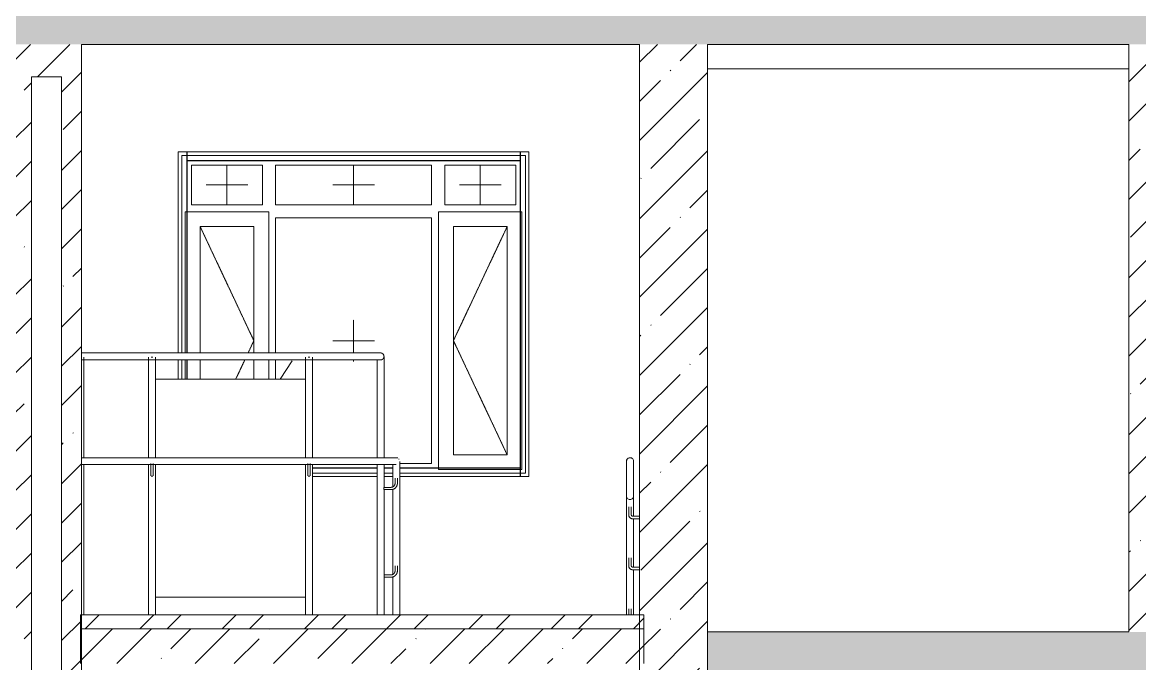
# Model space of a CAD drawing. Header units: millimetres. Extents: x -515342 to 330399, y -224905 to 507333.
# Drawn here: x 137072 to 143477, y 97770 to 101444 of the extents above; entities that cross this region are included whole.
import ezdxf

# ---------------------------------------------------------------- set-up
doc = ezdxf.new("R2010")
doc.units = ezdxf.units.MM
doc.linetypes.add('ASVP_Штриховая_ш2 п1', pattern=[3, 2, -1])
doc.layers.get('0').update_dxf_attribs({"lineweight": 0})
for name, color, linetype, lineweight in [('Витраж', 7, 'Continuous', 0), ('Крыша', 7, 'Continuous', 0), ('Лестницы', 7, 'Continuous', 0), ('Ограждение', 7, 'Continuous', 0), ('Окна', 7, 'Continuous', 0), ('Окна открывание', 7, 'Continuous', 0), ('Перекрытие', 7, 'Continuous', 0), ('Стены внутренние', 7, 'Continuous', 0), ('Стены несущие', 7, 'Continuous', 0)]:
    doc.layers.add(name, color=color, linetype=linetype, lineweight=lineweight)
pattern_1 = [(236.31, (49717.4, 8823.7), (-1777.996, -3556), [641.07, -5769.6]), (236.31, (49752.95, 8717), (-1777.996, -3556), [384.64, -6026.03]), (236.31, (49539.6, 8717), (-1777.996, -3556), [384.64, -6026.03])]
pattern_2 = [(45, (136801.12, 95610.5), (-224.5064, 224.5064), []), (45, (137025.63, 95610.5), (-224.5064, 224.5064), [396.875, -79.375, 3.353, -76.022])]

# ---------------------------------------------------------------- blocks, each defined once
blk = doc.blocks.new('Окно_ПВХ_3Створки_3Фрамуги-верх - АР_Окно_ОП_1820_h_х1970_3ст3фр-в-9753981-О_АР_П_Разрез 1-1')
at = {"layer": 'Окна'}
h = blk.add_hatch(dxfattribs=at)
h.set_pattern_fill('FP_5', color=256, style=0, pattern_type=2)
h.set_pattern_definition(pattern_1)
h.paths.add_polyline_path([(51392.9, 10935), (51700.9, 10935), (51700.9, 12243), (51392.9, 12243), (51392.9, 11204.8)])
at = {"layer": 'Окна открывание'}
h = blk.add_hatch(dxfattribs=at)
h.set_pattern_fill('FP_5', color=256, style=0, pattern_type=2)
h.set_pattern_definition(pattern_1)
h.paths.add_polyline_path([(51523.9, 12368), (51749.9, 12368), (51749.9, 12594), (51343.9, 12594), (51343.9, 12368)])
h = blk.add_hatch(dxfattribs=at)
h.set_pattern_fill('FP_5', color=256, style=0, pattern_type=2)
h.set_pattern_definition(pattern_1)
h.paths.add_polyline_path([(51079.7, 10886), (51080.4, 10886.1), (51079.7, 10886.1)])
h.paths.add_polyline_path([(50989.1, 11484.5), (50982.7, 11480.4), (50980.2, 11479.3), (50985, 11480.4), (50987.8, 11483.2)])
h.paths.add_polyline_path([(51084.3, 10890.4), (51082.3, 10887.3), (51082.9, 10887.3), (51083.5, 10888.7)])
h.paths.add_polyline_path([(51085, 10886), (51267.9, 10886), (51267.9, 12292), (50373.9, 12292), (50373.9, 11518.7), (50980.2, 11518), (50985, 11516), (50989.1, 11512.8), (50992.3, 11508.7), (50994.3, 11503.8), (50994.6, 11495.5), (50993.3, 11491), (50995, 11493.5), (50995, 10918.7), (51068, 10918.1), (51077.9, 10913.7), (51079.5, 10911.8), (51081.7, 10909.1), (51082.6, 10907.9), (51084.3, 10903.8), (51084.5, 10894.9), (51085, 10890.4), (51085, 10886.1)])
h.paths.add_polyline_path([(50585, 10918.7), (50955, 10918.7), (50955, 11478.7), (50585, 11478.7), (50585, 10957.1)])
h.paths.add_polyline_path([(50405.4, 11368.7), (50545, 11368.7), (50545, 11478.7), (50373.9, 11478.7), (50373.9, 11368.7)])
at = {"layer": 'Окна', "color": 253, "true_color": 0xaaaaaa}
for p, q in [((49835.9, 12650), (49864.9, 12650)), ((49835.9, 12650), (49835.9, 11518.7)), ((49835.9, 11518.7), (49835.9, 12650)), ((49835.9, 12650), (49864.9, 12650)), ((49865.9, 12650), (51775.9, 12650)), ((49865.9, 12650), (51775.9, 12650)), ((51776.9, 12650), (51805.9, 12650)), ((51776.9, 12650), (51805.9, 12650)), ((51805.9, 12650), (51805.9, 10830)), ((51805.9, 12650), (51805.9, 10830)), ((49891.9, 12594), (49891.9, 12368)), ((50297.9, 12594), (49891.9, 12594)), ((50297.9, 12594), (50297.9, 12368)), ((50373.9, 12594), (50373.9, 12368)), ((51267.9, 12594), (50373.9, 12594)), ((51267.9, 12594), (51267.9, 12368)), ((51749.9, 12594), (51343.9, 12594)), ((51343.9, 12594), (51343.9, 12368)), ((51749.9, 12368), (51749.9, 12594)), ((50297.9, 12368), (49891.9, 12368)), ((51267.9, 12368), (50373.9, 12368)), ((51749.9, 12368), (51343.9, 12368)), ((49864.9, 12328), (49855.9, 12328)), ((49855.9, 11518.7), (49855.9, 12328)), ((50333.9, 12328), (49865.9, 12328)), ((50333.9, 11518.7), (50333.9, 12328)), ((51775.9, 12328), (51307.9, 12328)), ((51307.9, 10860), (51307.9, 12328)), ((51785.9, 12328), (51776.9, 12328)), ((51785.9, 10850), (51785.9, 12328)), ((49940.9, 12243), (50248.9, 12243)), ((49940.9, 11518.7), (49940.9, 12243)), ((50248.9, 12243), (50248.9, 11518.7)), ((50373.9, 12292), (50373.9, 11518.7)), ((51267.9, 12292), (50373.9, 12292)), ((51267.9, 12292), (51267.9, 10886)), ((51392.9, 12243), (51700.9, 12243)), ((51392.9, 10935), (51392.9, 12243)), ((51700.9, 12243), (51700.9, 10935)), ((49835.9, 11478.7), (49835.9, 11368.7)), ((49835.9, 11368.7), (49835.9, 11478.7)), ((49855.9, 11368.7), (49855.9, 11478.7)), ((49940.9, 11368.7), (49940.9, 11478.7)), ((50248.9, 11478.7), (50248.9, 11368.7)), ((50333.9, 11368.7), (50333.9, 11478.7)), ((50373.9, 11478.7), (50373.9, 11368.7)), ((51700.9, 10935), (51392.9, 10935)), ((50955, 10830), (50585, 10830)), ((50955, 10830), (50585, 10830)), ((51045, 10830), (50995, 10830)), ((51045, 10830), (50995, 10830)), ((51085, 10886), (51267.9, 10886)), ((51775.9, 10830), (51085, 10830)), ((51775.9, 10830), (51085, 10830)), ((51307.9, 10850), (51307.9, 10859)), ((51307.9, 10850), (51775.9, 10850)), ((51776.9, 10850), (51785.9, 10850)), ((51805.9, 10830), (51776.9, 10830)), ((51805.9, 10830), (51776.9, 10830))]:
    blk.add_line(p, q, dxfattribs=at)
at = {"layer": 'Окна открывание', "linetype": 'ASVP_Штриховая_ш2 п1'}
for p, q in [((50094.9, 12368), (50094.9, 12594)), ((50820.9, 12368), (50820.9, 12594)), ((51546.9, 12368), (51546.9, 12594)), ((49974.9, 12481), (50214.9, 12481)), ((50700.9, 12481), (50940.9, 12481)), ((51426.9, 12481), (51666.9, 12481)), ((49940.9, 12243), (50248.9, 11589)), ((51700.9, 12243), (51392.9, 11589)), ((50820.9, 11518.6), (50820.9, 11709)), ((50248.9, 11589), (50215.8, 11518.7)), ((50700.9, 11589), (50940.9, 11589)), ((51392.9, 11589), (51700.9, 10935)), ((50197, 11478.7), (50145.2, 11368.7)), ((50820.9, 11469), (50820.9, 11478.7))]:
    blk.add_line(p, q, dxfattribs=at)
blk = doc.blocks.new('Прямоугольный импост - АР_Откос_Металлический_50х330 Белый Правый-9899493-О_АР_П_Разрез 1-1')
at = {"layer": 'Витраж'}
for p, q in [((49865.9, 12620), (49865.9, 12621)), ((51775.9, 12621), (49865.9, 12621)), ((49865.9, 12620), (51775.9, 12620)), ((51775.9, 12621), (51775.9, 12620))]:
    blk.add_line(p, q, dxfattribs=at)
blk = doc.blocks.new('Прямоугольный импост - АР_Откос_Металлический_50х330 Белый Левый-9898761-О_АР_П_Разрез 1-1')
at = {"layer": 'Витраж'}
for p, q in [((50955, 10860), (50585, 10860)), ((50585, 10859), (50955, 10859)), ((51045, 10860), (50995, 10860)), ((50995, 10859), (51045, 10859)), ((51775.9, 10860), (51085, 10860)), ((51085, 10859), (51775.9, 10859)), ((51775.9, 10860), (51775.9, 10859))]:
    blk.add_line(p, q, dxfattribs=at)
blk = doc.blocks.new('Прямоугольный импост - АР_Откос_Металлический_50х330 Белый Правый-V94-О_АР_П_Разрез 1-1')
at = {"layer": 'Витраж'}
for p, q in [((49864.9, 12670), (49864.9, 11518.7)), ((49865.9, 11518.7), (49865.9, 12670)), ((49864.9, 11478.7), (49864.9, 11368.7)), ((49865.9, 11368.7), (49865.9, 11478.7))]:
    blk.add_line(p, q, dxfattribs=at)
blk = doc.blocks.new('Прямоугольный импост - АР_Откос_Металлический_50х330 Белый Левый-V95-О_АР_П_Разрез 1-1')
at = {"layer": 'Витраж'}
for p, q in [((51775.9, 12670), (51775.9, 10810)), ((51776.9, 10810), (51776.9, 12670))]:
    blk.add_line(p, q, dxfattribs=at)
blk = doc.blocks.new('СД_Люблино_Фасады_rvt-1-О_АР_П_Разрез 1-1')
at = {"layer": 'Стены внутренние'}
for p, q in [((49815.9, 12670), (51825.9, 12670)), ((49815.9, 11518.7), (49815.9, 12670)), ((51825.9, 12670), (51825.9, 10810)), ((49815.9, 11368.7), (49815.9, 11478.7)), ((50955, 10810), (50585, 10810)), ((51045, 10810), (50995, 10810)), ((51825.9, 10810), (51085, 10810))]:
    blk.add_line(p, q, dxfattribs=at)
at = {"layer": 'Витраж', "lineweight": 9}
for name in ['Прямоугольный импост - АР_Откос_Металлический_50х330 Белый Правый-V94-О_АР_П_Разрез 1-1', 'Прямоугольный импост - АР_Откос_Металлический_50х330 Белый Правый-9899493-О_АР_П_Разрез 1-1', 'Прямоугольный импост - АР_Откос_Металлический_50х330 Белый Левый-V95-О_АР_П_Разрез 1-1', 'Прямоугольный импост - АР_Откос_Металлический_50х330 Белый Левый-9898761-О_АР_П_Разрез 1-1']:
    blk.add_blockref(name, (0, 0), dxfattribs=at)
at = {"layer": 'Окна', "lineweight": 9}
blk.add_blockref('Окно_ПВХ_3Створки_3Фрамуги-верх - АР_Окно_ОП_1820_h_х1970_3ст3фр-в-9753981-О_АР_П_Разрез 1-1', (0, 0), dxfattribs=at)
blk = doc.blocks.new('Ограждение - АР_Ограждение_Ограничение_Дуга D40_расстояние между поручнями 200-V129-О_АР_П_Разрез 1-1')
at = {"layer": 'Ограждение', "flags": 128}
for points in [[(52385, 10898.7), (52385, 10898.6), (52385, 10898.3), (52385, 10897.9), (52385, 10897.4), (52385, 10896.7), (52385, 10895.8), (52385, 10894.8), (52385, 10893.6), (52385, 10892.3), (52385, 10890.8), (52385, 10889.1), (52385, 10887.4), (52385, 10885.4), (52385, 10883.4), (52385, 10881.2), (52385, 10878.9), (52385, 10876.4), (52385, 10873.8), (52385, 10871.2), (52385, 10868.3), (52385, 10865.4), (52385, 10862.4), (52385, 10859.2), (52385, 10856), (52385, 10852.7), (52385, 10849.3), (52385, 10845.8), (52385, 10842.2), (52385, 10838.6), (52385, 10834.9), (52385, 10831.1), (52385, 10827.3), (52385, 10823.5), (52385, 10819.6), (52385, 10815.7), (52385, 10811.7), (52385, 10807.7), (52385, 10803.7), (52385, 10799.7), (52385, 10795.7), (52385, 10791.8), (52385, 10787.8), (52385, 10783.8), (52385, 10779.9), (52385, 10775.9), (52385, 10772.1), (52385, 10768.2), (52385, 10764.5), (52385, 10760.7), (52385, 10757.1), (52385, 10753.4), (52385, 10749.9), (52385, 10746.5), (52385, 10743.1), (52385, 10739.8), (52385, 10736.6), (52385, 10733.5), (52385, 10730.6), (52385, 10727.7), (52385, 10724.9), (52385, 10722.3), (52385, 10719.8), (52385, 10717.4), (52385, 10715.1), (52385, 10713), (52385, 10711), (52385, 10709.1), (52385, 10707.4), (52385, 10705.9), (52385, 10704.4), (52385, 10703.2), (52385, 10702.1), (52385, 10701.1), (52385, 10700.3), (52385, 10699.7), (52385, 10699.2), (52385, 10698.9), (52385, 10698.7), (52385, 10698.7)], [(52425, 10698.7), (52425, 10698.7), (52425, 10699), (52425, 10699.4), (52425, 10699.9), (52425, 10700.7), (52425, 10701.5), (52425, 10702.6), (52425, 10703.7), (52425, 10705.1), (52425, 10706.6), (52425, 10708.2), (52425, 10710), (52425, 10711.9), (52425, 10713.9), (52425, 10716.1), (52425, 10718.5), (52425, 10720.9), (52425, 10723.5), (52425, 10726.2), (52425, 10729), (52425, 10731.9), (52425, 10735), (52425, 10738.1), (52425, 10741.3), (52425, 10744.6), (52425, 10748), (52425, 10751.5), (52425, 10755.1), (52425, 10758.7), (52425, 10762.4), (52425, 10766.2), (52425, 10770), (52425, 10773.8), (52425, 10777.7), (52425, 10781.7), (52425, 10785.6), (52425, 10789.6), (52425, 10793.6), (52425, 10797.6), (52425, 10801.6), (52425, 10805.6), (52425, 10809.6), (52425, 10813.5), (52425, 10817.5), (52425, 10821.4), (52425, 10825.3), (52425, 10829.1), (52425, 10832.9), (52425, 10836.6), (52425, 10840.3), (52425, 10843.9), (52425, 10847.4), (52425, 10850.9), (52425, 10854.2), (52425, 10857.5), (52425, 10860.7), (52425, 10863.8), (52425, 10866.8), (52425, 10869.6), (52425, 10872.4), (52425, 10875), (52425, 10877.6), (52425, 10880), (52425, 10882.2), (52425, 10884.4), (52425, 10886.3), (52425, 10888.2), (52425, 10889.9), (52425, 10891.5), (52425, 10892.9), (52425, 10894.2), (52425, 10895.3), (52425, 10896.2), (52425, 10897), (52425, 10897.7), (52425, 10898.2), (52425, 10898.5), (52425, 10898.6), (52425, 10898.7)]]:
    blk.add_lwpolyline(points, dxfattribs=at)
at = {"layer": 'Ограждение'}
for centre, start, end in [((52405, 10898.7), 105.69433, 186.67363), ((52405, 10898.7), 90, 105), ((52405, 10898.7), 348.1076, 90), ((52405, 10698.7), 170.53806, 270), ((52405, 10698.7), 270, 7.08041)]:
    blk.add_arc(centre, 20, start, end, dxfattribs=at)
blk = doc.blocks.new('Тип перил - АР_Ограждение_Ограничение_Дуга D40_расстояние между поручнями 200-V130-О_АР_П_Разрез 1-1')
at = {"layer": 'Ограждение', "flags": 128}
for points in [[(52385, 10898.7), (52385, 10898.6), (52385, 10898.3), (52385, 10897.9), (52385, 10897.4), (52385, 10896.7), (52385, 10895.8), (52385, 10894.8), (52385, 10893.6), (52385, 10892.3), (52385, 10890.8), (52385, 10889.1), (52385, 10887.4), (52385, 10885.4), (52385, 10883.4), (52385, 10881.2), (52385, 10878.9), (52385, 10876.4), (52385, 10873.8), (52385, 10871.2), (52385, 10868.3), (52385, 10865.4), (52385, 10862.4), (52385, 10859.2), (52385, 10856), (52385, 10852.7), (52385, 10849.3), (52385, 10845.8), (52385, 10842.2), (52385, 10838.6), (52385, 10834.9), (52385, 10831.1), (52385, 10827.3), (52385, 10823.5), (52385, 10819.6), (52385, 10815.7), (52385, 10811.7), (52385, 10807.7), (52385, 10803.7), (52385, 10799.7), (52385, 10795.7), (52385, 10791.8), (52385, 10787.8), (52385, 10783.8), (52385, 10779.9), (52385, 10775.9), (52385, 10772.1), (52385, 10768.2), (52385, 10764.5), (52385, 10760.7), (52385, 10757.1), (52385, 10753.4), (52385, 10749.9), (52385, 10746.5), (52385, 10743.1), (52385, 10739.8), (52385, 10736.6), (52385, 10733.5), (52385, 10730.6), (52385, 10727.7), (52385, 10724.9), (52385, 10722.3), (52385, 10719.8), (52385, 10717.4), (52385, 10715.1), (52385, 10713), (52385, 10711), (52385, 10709.1), (52385, 10707.4), (52385, 10705.9), (52385, 10704.4), (52385, 10703.2), (52385, 10702.1), (52385, 10701.1), (52385, 10700.3), (52385, 10699.7), (52385, 10699.2), (52385, 10698.9), (52385, 10698.7), (52385, 10698.7)], [(52425, 10698.7), (52425, 10698.7), (52425, 10699), (52425, 10699.4), (52425, 10699.9), (52425, 10700.7), (52425, 10701.5), (52425, 10702.6), (52425, 10703.7), (52425, 10705.1), (52425, 10706.6), (52425, 10708.2), (52425, 10710), (52425, 10711.9), (52425, 10713.9), (52425, 10716.1), (52425, 10718.5), (52425, 10720.9), (52425, 10723.5), (52425, 10726.2), (52425, 10729), (52425, 10731.9), (52425, 10735), (52425, 10738.1), (52425, 10741.3), (52425, 10744.6), (52425, 10748), (52425, 10751.5), (52425, 10755.1), (52425, 10758.7), (52425, 10762.4), (52425, 10766.2), (52425, 10770), (52425, 10773.8), (52425, 10777.7), (52425, 10781.7), (52425, 10785.6), (52425, 10789.6), (52425, 10793.6), (52425, 10797.6), (52425, 10801.6), (52425, 10805.6), (52425, 10809.6), (52425, 10813.5), (52425, 10817.5), (52425, 10821.4), (52425, 10825.3), (52425, 10829.1), (52425, 10832.9), (52425, 10836.6), (52425, 10840.3), (52425, 10843.9), (52425, 10847.4), (52425, 10850.9), (52425, 10854.2), (52425, 10857.5), (52425, 10860.7), (52425, 10863.8), (52425, 10866.8), (52425, 10869.6), (52425, 10872.4), (52425, 10875), (52425, 10877.6), (52425, 10880), (52425, 10882.2), (52425, 10884.4), (52425, 10886.3), (52425, 10888.2), (52425, 10889.9), (52425, 10891.5), (52425, 10892.9), (52425, 10894.2), (52425, 10895.3), (52425, 10896.2), (52425, 10897), (52425, 10897.7), (52425, 10898.2), (52425, 10898.5), (52425, 10898.6), (52425, 10898.7)]]:
    blk.add_lwpolyline(points, dxfattribs=at)
at = {"layer": 'Ограждение'}
for centre, start, end in [((52405, 10898.7), 105.69433, 186.67363), ((52405, 10898.7), 90, 105), ((52405, 10898.7), 348.1076, 90), ((52405, 10698.7), 170.53806, 270), ((52405, 10698.7), 270, 7.08041)]:
    blk.add_arc(centre, 20, start, end, dxfattribs=at)
blk = doc.blocks.new('Тип перил - Перила_Внутренний_-9190435-О_АР_П_Разрез 1-1')
at = {"layer": 'Ограждение'}
for p, q in [((52385, 10894.9), (52385, 10878.8)), ((52425, 10890.7), (52425, 10894.9)), ((52385, 10865.1), (52385, 10018.7)), ((52425, 10845), (52425, 10880)), ((52425, 10583.6), (52425, 10803)), ((52425, 10291.6), (52425, 10568.6)), ((52425, 10018.7), (52425, 10276.6))]:
    blk.add_line(p, q, dxfattribs=at)
at = {"layer": 'Ограждение', "flags": 128}
for points in [[(52385, 10894.9), (52385, 10895.4), (52385, 10896), (52385, 10896.4), (52385, 10896.9)], [(52425, 10896.7), (52425, 10896.3), (52425, 10895.8), (52425, 10895.3), (52425, 10894.9)]]:
    blk.add_lwpolyline(points, dxfattribs=at)
at = {"layer": 'Ограждение'}
for start, end in [(105.69433, 180), (180, 186.67363), (0, 105), (348.1076, 0)]:
    blk.add_arc((52405, 10898.7), 20, start, end, dxfattribs=at)
blk = doc.blocks.new('Элемент ограждения_Опора Г-образная - АР_Ограждение_Опора_D15 высота60 консоль80-V131-О_АР_П_Разрез 1-1')
at = {"layer": 'Ограждение'}
for p, q in [((52397.5, 10052), (52397.5, 10018.7)), ((52412.5, 10018.7), (52412.5, 10052))]:
    blk.add_line(p, q, dxfattribs=at)
blk = doc.blocks.new('Элемент ограждения_Опора Г-образная - АР_Ограждение_Опора_D15 высота60 консоль80-V132-О_АР_П_Разрез 1-1')
at = {"layer": 'Ограждение'}
for p, q in [((52397.5, 10344.1), (52397.5, 10299.1)), ((52412.5, 10299.1), (52412.5, 10344.1)), ((52460, 10291.6), (52420, 10291.6)), ((52420, 10276.6), (52460, 10276.6))]:
    blk.add_line(p, q, dxfattribs=at)
at = {"layer": 'Ограждение', "flags": 128}
for points in [[(52397.5, 10299.1), (52397.5, 10298.2), (52397.6, 10297.3), (52397.7, 10296.4), (52397.8, 10295.5), (52397.9, 10294.6), (52398.1, 10293.7), (52398.4, 10292.8), (52398.6, 10292), (52398.9, 10291.1), (52399.3, 10290.3), (52399.6, 10289.5), (52400, 10288.7), (52400.5, 10287.9), (52400.9, 10287.1), (52401.4, 10286.4), (52402, 10285.6), (52402.5, 10284.9), (52403.1, 10284.2), (52403.7, 10283.6), (52404.3, 10282.9), (52405, 10282.3), (52405.7, 10281.7), (52406.4, 10281.2), (52407.1, 10280.6), (52407.8, 10280.1), (52408.6, 10279.7), (52409.4, 10279.2), (52410.2, 10278.8), (52411, 10278.4), (52411.8, 10278.1), (52412.7, 10277.8), (52413.5, 10277.5), (52414.4, 10277.3), (52415.3, 10277.1), (52416.2, 10276.9), (52417.1, 10276.8), (52418, 10276.7), (52418.9, 10276.6), (52419.8, 10276.6), (52420, 10276.6)], [(52420, 10291.6), (52419.7, 10291.6), (52419.4, 10291.6), (52419.1, 10291.6), (52418.8, 10291.7), (52418.5, 10291.7), (52418.2, 10291.8), (52417.9, 10291.9), (52417.6, 10291.9), (52417.4, 10292), (52417.1, 10292.2), (52416.8, 10292.3), (52416.5, 10292.4), (52416.3, 10292.6), (52416, 10292.7), (52415.8, 10292.9), (52415.5, 10293), (52415.3, 10293.2), (52415.1, 10293.4), (52414.8, 10293.6), (52414.6, 10293.8), (52414.4, 10294.1), (52414.2, 10294.3), (52414, 10294.5), (52413.9, 10294.8), (52413.7, 10295), (52413.5, 10295.3), (52413.4, 10295.5), (52413.2, 10295.8), (52413.1, 10296.1), (52413, 10296.3), (52412.9, 10296.6), (52412.8, 10296.9), (52412.7, 10297.2), (52412.7, 10297.5), (52412.6, 10297.8), (52412.6, 10298.1), (52412.5, 10298.4), (52412.5, 10298.7), (52412.5, 10299), (52412.5, 10299.1)]]:
    blk.add_lwpolyline(points, dxfattribs=at)
blk = doc.blocks.new('Ограждение - АР_Ограждение_Балясина_D40_900 для 1500-V163-О_АР_П_Разрез 1-1')
at = {"layer": 'Ограждение'}
for p, q in [((49645, 10918.5), (49645, 11493.7)), ((49665, 11493.7), (49659.8, 11493.7)), ((49670.2, 11493.7), (49665, 11493.7)), ((49685, 11493.7), (49685, 10918.5)), ((49645, 10018.7), (49645, 10878.7)), ((49658.3, 10848.7), (49658.3, 10884.5)), ((49671.7, 10884.5), (49671.7, 10848.7)), ((49685, 10878.7), (49685, 10018.7))]:
    blk.add_line(p, q, dxfattribs=at)
at = {"layer": 'Ограждение', "flags": 128}
for points in [[(49658.3, 10818.7), (49658.3, 10818.7), (49658.3, 10818.8), (49658.3, 10818.9), (49658.3, 10819), (49658.3, 10819.3), (49658.3, 10819.5), (49658.3, 10819.8), (49658.3, 10820.2), (49658.3, 10820.6), (49658.3, 10821), (49658.3, 10821.5), (49658.3, 10822.1), (49658.3, 10822.6), (49658.3, 10823.2), (49658.3, 10823.9), (49658.3, 10824.6), (49658.3, 10825.3), (49658.3, 10826.1), (49658.3, 10826.9), (49658.3, 10827.8), (49658.3, 10828.6), (49658.3, 10829.6), (49658.3, 10830.5), (49658.3, 10831.5), (49658.3, 10832.5), (49658.3, 10833.5), (49658.3, 10834.5), (49658.3, 10835.6), (49658.3, 10836.7), (49658.3, 10837.8), (49658.3, 10838.9), (49658.3, 10840.1), (49658.3, 10841.2), (49658.3, 10842.4), (49658.3, 10843.6), (49658.3, 10844.8), (49658.3, 10845.9), (49658.3, 10847.1), (49658.3, 10848.3), (49658.3, 10848.7)], [(49671.7, 10848.7), (49671.7, 10847.5), (49671.7, 10846.3), (49671.7, 10845.1), (49671.7, 10843.9), (49671.7, 10842.7), (49671.7, 10841.5), (49671.7, 10840.4), (49671.7, 10839.2), (49671.7, 10838.1), (49671.7, 10837), (49671.7, 10835.9), (49671.7, 10834.8), (49671.7, 10833.8), (49671.7, 10832.7), (49671.7, 10831.7), (49671.7, 10830.8), (49671.7, 10829.8), (49671.7, 10828.9), (49671.7, 10828), (49671.7, 10827.1), (49671.7, 10826.3), (49671.7, 10825.5), (49671.7, 10824.8), (49671.7, 10824.1), (49671.7, 10823.4), (49671.7, 10822.8), (49671.7, 10822.2), (49671.7, 10821.7), (49671.7, 10821.2), (49671.7, 10820.7), (49671.7, 10820.3), (49671.7, 10819.9), (49671.7, 10819.6), (49671.7, 10819.3), (49671.7, 10819.1), (49671.7, 10818.9), (49671.7, 10818.8), (49671.7, 10818.7), (49671.7, 10818.7)]]:
    blk.add_lwpolyline(points, dxfattribs=at)
at = {"layer": 'Ограждение'}
for points, knots in [([(49658.4, 10819.8), (49658.4, 10819.6), (49658.3, 10819.1), (49658.3, 10818.4), (49658.4, 10817.6), (49658.6, 10816.7), (49658.9, 10815.9), (49659.2, 10815.4), (49659.2, 10815.3)], [0.4444444, 0.4444444, 0.4444444, 0.4444444, 0.4791667, 0.5138889, 0.5486111, 0.5833333, 0.6527778, 0.6666667, 0.6666667, 0.6666667, 0.6666667]), ([(49660.7, 10813.6), (49660.8, 10813.5), (49661.2, 10813.1), (49662.6, 10812.3), (49664, 10812), (49665, 10812)], [0.7777778, 0.7777778, 0.7777778, 0.7777778, 0.7916667, 0.8611111, 1, 1, 1, 1]), ([(49670.8, 10815.3), (49671, 10815.7), (49671.3, 10816.4), (49671.6, 10817.4), (49671.7, 10818.2), (49671.7, 10819), (49671.6, 10819.5), (49671.6, 10819.7)], [0.3333333, 0.3333333, 0.3333333, 0.3333333, 0.3888889, 0.4444444, 0.4791667, 0.5138889, 0.5486111, 0.5486111, 0.5486111, 0.5486111])]:
    blk.add_open_spline(points, degree=3, knots=knots, dxfattribs=at)
blk.add_open_spline([(49665, 10812), (49665.8, 10812), (49667.3, 10812.3), (49668.7, 10813.1), (49669.3, 10813.6)], degree=3, dxfattribs=at)
blk = doc.blocks.new('Ограждение - Для шага 900-10113260-О_АР_П_Разрез 1-1')
at = {"layer": 'Ограждение'}
for p, q in [((49684, 11368.7), (50546, 11368.7)), ((50546, 10118.7), (49684, 10118.7))]:
    blk.add_line(p, q, dxfattribs=at)
blk = doc.blocks.new('Ограждение - АР_Ограждение_Балясина_D40_900 для 1500-V164-О_АР_П_Разрез 1-1')
at = {"layer": 'Ограждение'}
for p, q in [((50545, 10918.7), (50545, 11493.7)), ((50565, 11493.7), (50559.8, 11493.7)), ((50570.2, 11493.7), (50565, 11493.7)), ((50585, 11493.7), (50585, 10918.7)), ((50545, 10018.7), (50545, 10878.8)), ((50558.3, 10848.7), (50558.3, 10884.5)), ((50571.7, 10884.5), (50571.7, 10848.7)), ((50585, 10878.8), (50585, 10018.7))]:
    blk.add_line(p, q, dxfattribs=at)
at = {"layer": 'Ограждение', "flags": 128}
for points in [[(50558.3, 10818.7), (50558.3, 10818.7), (50558.3, 10818.8), (50558.3, 10818.9), (50558.3, 10819), (50558.3, 10819.3), (50558.3, 10819.5), (50558.3, 10819.8), (50558.3, 10820.2), (50558.3, 10820.6), (50558.3, 10821), (50558.3, 10821.5), (50558.3, 10822.1), (50558.3, 10822.6), (50558.3, 10823.2), (50558.3, 10823.9), (50558.3, 10824.6), (50558.3, 10825.3), (50558.3, 10826.1), (50558.3, 10826.9), (50558.3, 10827.8), (50558.3, 10828.6), (50558.3, 10829.6), (50558.3, 10830.5), (50558.3, 10831.5), (50558.3, 10832.5), (50558.3, 10833.5), (50558.3, 10834.5), (50558.3, 10835.6), (50558.3, 10836.7), (50558.3, 10837.8), (50558.3, 10838.9), (50558.3, 10840.1), (50558.3, 10841.2), (50558.3, 10842.4), (50558.3, 10843.6), (50558.3, 10844.8), (50558.3, 10845.9), (50558.3, 10847.1), (50558.3, 10848.3), (50558.3, 10848.7)], [(50571.7, 10848.7), (50571.7, 10847.5), (50571.7, 10846.3), (50571.7, 10845.1), (50571.7, 10843.9), (50571.7, 10842.7), (50571.7, 10841.5), (50571.7, 10840.4), (50571.7, 10839.2), (50571.7, 10838.1), (50571.7, 10837), (50571.7, 10835.9), (50571.7, 10834.8), (50571.7, 10833.8), (50571.7, 10832.7), (50571.7, 10831.7), (50571.7, 10830.8), (50571.7, 10829.8), (50571.7, 10828.9), (50571.7, 10828), (50571.7, 10827.1), (50571.7, 10826.3), (50571.7, 10825.5), (50571.7, 10824.8), (50571.7, 10824.1), (50571.7, 10823.4), (50571.7, 10822.8), (50571.7, 10822.2), (50571.7, 10821.7), (50571.7, 10821.2), (50571.7, 10820.7), (50571.7, 10820.3), (50571.7, 10819.9), (50571.7, 10819.6), (50571.7, 10819.3), (50571.7, 10819.1), (50571.7, 10818.9), (50571.7, 10818.8), (50571.7, 10818.7), (50571.7, 10818.7)]]:
    blk.add_lwpolyline(points, dxfattribs=at)
at = {"layer": 'Ограждение'}
for points, knots in [([(50558.4, 10819.8), (50558.4, 10819.6), (50558.3, 10819.1), (50558.3, 10818.4), (50558.4, 10817.6), (50558.6, 10816.7), (50558.9, 10815.9), (50559.2, 10815.4), (50559.2, 10815.3)], [0.4444444, 0.4444444, 0.4444444, 0.4444444, 0.4791667, 0.5138889, 0.5486111, 0.5833333, 0.6527778, 0.6666667, 0.6666667, 0.6666667, 0.6666667]), ([(50560.7, 10813.6), (50560.8, 10813.5), (50561.2, 10813.1), (50562.6, 10812.3), (50564, 10812), (50565, 10812)], [0.7777778, 0.7777778, 0.7777778, 0.7777778, 0.7916667, 0.8611111, 1, 1, 1, 1]), ([(50570.8, 10815.3), (50571, 10815.7), (50571.3, 10816.4), (50571.6, 10817.4), (50571.7, 10818.2), (50571.7, 10819), (50571.6, 10819.5), (50571.6, 10819.7)], [0.3333333, 0.3333333, 0.3333333, 0.3333333, 0.3888889, 0.4444444, 0.4791667, 0.5138889, 0.5486111, 0.5486111, 0.5486111, 0.5486111])]:
    blk.add_open_spline(points, degree=3, knots=knots, dxfattribs=at)
blk.add_open_spline([(50565, 10812), (50565.8, 10812), (50567.3, 10812.3), (50568.7, 10813.1), (50569.3, 10813.6)], degree=3, dxfattribs=at)
blk = doc.blocks.new('Ограждение - АР_Ограждение_Балясина_D40_900 для 1500-10125173-О_АР_П_Разрез 1-1')
at = {"layer": 'Ограждение'}
for p, q in [((50955, 10918.7), (50955, 11417)), ((50955.7, 11417), (50955, 11417)), ((50995, 11417), (50994.3, 11417)), ((50995, 11417), (50995, 10918.7)), ((50955, 10018.7), (50955, 10878.7)), ((50995, 10878.7), (50995, 10748.7)), ((51058.3, 10772), (51058.3, 10801.5)), ((51071.7, 10801.5), (51071.7, 10772)), ((50995, 10748.7), (51035, 10748.7)), ((50995, 10735.4), (50995, 10018.7)), ((51035, 10735.4), (50995, 10735.4))]:
    blk.add_line(p, q, dxfattribs=at)
at = {"layer": 'Ограждение', "flags": 128}
for points in [[(51071.7, 10772), (51071.6, 10770.6), (51071.5, 10769.1), (51071.4, 10767.7), (51071.2, 10766.2), (51070.9, 10764.8), (51070.6, 10763.3), (51070.2, 10761.9), (51069.8, 10760.5), (51069.3, 10759.1), (51068.8, 10757.8), (51068.2, 10756.4), (51067.5, 10755.1), (51066.8, 10753.8), (51066.1, 10752.6), (51065.3, 10751.3), (51064.4, 10750.2), (51063.5, 10749), (51062.6, 10747.9), (51061.6, 10746.8), (51060.5, 10745.7), (51059.5, 10744.7), (51058.4, 10743.8), (51057.2, 10742.9), (51056, 10742), (51054.8, 10741.2), (51053.6, 10740.4), (51052.3, 10739.7), (51051, 10739), (51049.6, 10738.4), (51048.3, 10737.9), (51046.9, 10737.4), (51045.5, 10736.9), (51044.1, 10736.5), (51042.7, 10736.2), (51041.2, 10735.9), (51039.8, 10735.7), (51038.3, 10735.5), (51036.9, 10735.4), (51035.4, 10735.4), (51035, 10735.4)], [(51035, 10748.7), (51035.9, 10748.7), (51036.9, 10748.8), (51037.8, 10748.9), (51038.7, 10749), (51039.6, 10749.2), (51040.5, 10749.4), (51041.4, 10749.6), (51042.3, 10749.9), (51043.2, 10750.2), (51044.1, 10750.6), (51044.9, 10750.9), (51045.8, 10751.4), (51046.6, 10751.8), (51047.4, 10752.3), (51048.2, 10752.8), (51048.9, 10753.3), (51049.7, 10753.9), (51050.4, 10754.5), (51051.1, 10755.1), (51051.7, 10755.8), (51052.4, 10756.5), (51053, 10757.2), (51053.6, 10757.9), (51054.1, 10758.7), (51054.6, 10759.4), (51055.1, 10760.2), (51055.6, 10761.1), (51056, 10761.9), (51056.4, 10762.7), (51056.7, 10763.6), (51057.1, 10764.5), (51057.4, 10765.4), (51057.6, 10766.3), (51057.8, 10767.2), (51058, 10768.1), (51058.1, 10769), (51058.2, 10769.9), (51058.3, 10770.9), (51058.3, 10771.8), (51058.3, 10772)]]:
    blk.add_lwpolyline(points, dxfattribs=at)
at = {"layer": 'Ограждение'}
blk.add_open_spline([(50995, 10748.7), (50995, 10748.7), (50994.9, 10748.4), (50994.6, 10747.5), (50994.3, 10746.4), (50994.1, 10745.4), (50994, 10744.4), (50993.9, 10743.4), (50993.9, 10742.5), (50993.9, 10741.8), (50993.9, 10741), (50993.9, 10740.1), (50994.1, 10738.9), (50994.3, 10737.7), (50994.6, 10736.7), (50994.9, 10735.7), (50995, 10735.4), (50995, 10735.4)], degree=3, knots=[0, 0, 0, 0, 0.111111, 0.222222, 0.277778, 0.333333, 0.388889, 0.444444, 0.479167, 0.513889, 0.548611, 0.583333, 0.652778, 0.722222, 0.791667, 0.861111, 1, 1, 1, 1], dxfattribs=at)
blk = doc.blocks.new('Ограждение - АР_Ограждение_Балясина_D40_900 для 1500-10125171-О_АР_П_Разрез 1-1')
at = {"layer": 'Ограждение'}
for p, q in [((50995, 10247.2), (51035, 10247.2)), ((51058.3, 10270.5), (51058.3, 10299.9)), ((51071.7, 10299.9), (51071.7, 10270.5)), ((51035, 10233.9), (50995, 10233.9))]:
    blk.add_line(p, q, dxfattribs=at)
at = {"layer": 'Ограждение', "flags": 128}
for points in [[(51071.7, 10270.5), (51071.6, 10269.1), (51071.5, 10267.6), (51071.4, 10266.1), (51071.2, 10264.7), (51070.9, 10263.2), (51070.6, 10261.8), (51070.2, 10260.4), (51069.8, 10259), (51069.3, 10257.6), (51068.8, 10256.3), (51068.2, 10254.9), (51067.5, 10253.6), (51066.8, 10252.3), (51066.1, 10251.1), (51065.3, 10249.8), (51064.4, 10248.6), (51063.5, 10247.5), (51062.6, 10246.4), (51061.6, 10245.3), (51060.5, 10244.2), (51059.5, 10243.2), (51058.4, 10242.3), (51057.2, 10241.4), (51056, 10240.5), (51054.8, 10239.7), (51053.6, 10238.9), (51052.3, 10238.2), (51051, 10237.5), (51049.6, 10236.9), (51048.3, 10236.4), (51046.9, 10235.9), (51045.5, 10235.4), (51044.1, 10235), (51042.7, 10234.7), (51041.2, 10234.4), (51039.8, 10234.2), (51038.3, 10234), (51036.9, 10233.9), (51035.4, 10233.9), (51035, 10233.9)], [(51035, 10247.2), (51035.9, 10247.2), (51036.9, 10247.3), (51037.8, 10247.4), (51038.7, 10247.5), (51039.6, 10247.7), (51040.5, 10247.9), (51041.4, 10248.1), (51042.3, 10248.4), (51043.2, 10248.7), (51044.1, 10249), (51044.9, 10249.4), (51045.8, 10249.8), (51046.6, 10250.3), (51047.4, 10250.8), (51048.2, 10251.3), (51048.9, 10251.8), (51049.7, 10252.4), (51050.4, 10253), (51051.1, 10253.6), (51051.7, 10254.3), (51052.4, 10255), (51053, 10255.7), (51053.6, 10256.4), (51054.1, 10257.2), (51054.6, 10257.9), (51055.1, 10258.7), (51055.6, 10259.5), (51056, 10260.4), (51056.4, 10261.2), (51056.7, 10262.1), (51057.1, 10263), (51057.4, 10263.8), (51057.6, 10264.7), (51057.8, 10265.7), (51058, 10266.6), (51058.1, 10267.5), (51058.2, 10268.4), (51058.3, 10269.3), (51058.3, 10270.3), (51058.3, 10270.5)]]:
    blk.add_lwpolyline(points, dxfattribs=at)
blk = doc.blocks.new('Ограждение - АР_Ограждение_Балясина_D40_900 для 1500-V165-О_АР_П_Разрез 1-1')
at = {"layer": 'Ограждение'}
for p, q in [((49275, 11493.7), (49275, 10918.7)), ((49261.7, 10884.5), (49261.7, 10848.7)), ((49275, 10878.7), (49275, 10018.7))]:
    blk.add_line(p, q, dxfattribs=at)
at = {"layer": 'Ограждение', "flags": 128}
blk.add_lwpolyline([(49261.7, 10848.7), (49261.7, 10847.5), (49261.7, 10846.3), (49261.7, 10845.1), (49261.7, 10843.9), (49261.7, 10842.7), (49261.7, 10841.5), (49261.7, 10840.4), (49261.7, 10839.2), (49261.7, 10838.1), (49261.7, 10837), (49261.7, 10835.9), (49261.7, 10834.8), (49261.7, 10833.8), (49261.7, 10832.7), (49261.7, 10831.7), (49261.7, 10830.8), (49261.7, 10829.8), (49261.7, 10828.9), (49261.7, 10828), (49261.7, 10827.1), (49261.7, 10826.3), (49261.7, 10825.5), (49261.7, 10824.8), (49261.7, 10824.1), (49261.7, 10823.4), (49261.7, 10822.8), (49261.7, 10822.2), (49261.7, 10821.7), (49261.7, 10821.2), (49261.7, 10820.7), (49261.7, 10820.3), (49261.7, 10819.9), (49261.7, 10819.6), (49261.7, 10819.3), (49261.7, 10819.1), (49261.7, 10818.9), (49261.7, 10818.8), (49261.7, 10818.7), (49261.7, 10818.7)], dxfattribs=at)
at = {"layer": 'Ограждение'}
blk.add_open_spline([(49260.8, 10815.3), (49261, 10815.7), (49261.3, 10816.4), (49261.6, 10817.4), (49261.7, 10818.2), (49261.7, 10819), (49261.6, 10819.5), (49261.6, 10819.7)], degree=3, knots=[0.3333333, 0.3333333, 0.3333333, 0.3333333, 0.3888889, 0.4444444, 0.4791667, 0.5138889, 0.5486111, 0.5486111, 0.5486111, 0.5486111], dxfattribs=at)
blk = doc.blocks.new('Ограждение - Ограждение-10123013-О_АР_П_Разрез 1-1')
for name in ['Ограждение - АР_Ограждение_Балясина_D40_900 для 1500-V165-О_АР_П_Разрез 1-1', 'Ограждение - АР_Ограждение_Балясина_D40_900 для 1500-V163-О_АР_П_Разрез 1-1', 'Ограждение - АР_Ограждение_Балясина_D40_900 для 1500-V164-О_АР_П_Разрез 1-1', 'Ограждение - АР_Ограждение_Балясина_D40_900 для 1500-10125173-О_АР_П_Разрез 1-1', 'Ограждение - Для шага 900-10113260-О_АР_П_Разрез 1-1', 'Ограждение - АР_Ограждение_Балясина_D40_900 для 1500-10125171-О_АР_П_Разрез 1-1']:
    blk.add_blockref(name, (0, 0))
blk = doc.blocks.new('Тип верхнего поручня - Верхний поручень_Внутренний_-10123018-О_АР_П_Разрез 1-1')
at = {"layer": 'Ограждение'}
for p, q in [((50975, 11518.7), (49260, 11518.7)), ((49260, 11478.7), (50975, 11478.7)), ((50955, 11478.7), (50955, 11393.4)), ((50995, 11393.4), (50995, 11495.5))]:
    blk.add_line(p, q, dxfattribs=at)
at = {"layer": 'Ограждение', "flags": 128}
blk.add_lwpolyline([(50995, 11496.7), (50995, 11496.3), (50995, 11495.8), (50995, 11495.5)], dxfattribs=at)
at = {"layer": 'Ограждение'}
for points, knots in [([(50995, 11498.7), (50995, 11500.4), (50994.7, 11503), (50993.5, 11506.3), (50992.4, 11508.7), (50991.2, 11510.5), (50990, 11511.9), (50988.9, 11513.1), (50987.5, 11514.3), (50986.1, 11515.3), (50985, 11516), (50983.9, 11516.6), (50982.7, 11517.2), (50981.4, 11517.6), (50980.2, 11518), (50978.9, 11518.3), (50977.6, 11518.5), (50976.3, 11518.6), (50975.4, 11518.7), (50975, 11518.7)], [-1, -1, -1, -1, -0.9166667, -0.875, -0.8333333, -0.7916667, -0.7708333, -0.75, -0.7083333, -0.6875, -0.6666667, -0.6458333, -0.625, -0.6041667, -0.5833333, -0.5625, -0.5416667, -0.5208333, -0.5, -0.5, -0.5, -0.5]), ([(50975, 11478.7), (50975.4, 11478.7), (50976.3, 11478.7), (50977.6, 11478.8), (50978.9, 11479), (50980.2, 11479.3), (50981.4, 11479.7), (50982.7, 11480.2), (50983.9, 11480.7), (50985, 11481.3), (50986.1, 11482), (50987.5, 11483), (50988.9, 11484.2), (50990, 11485.5), (50991.2, 11486.8), (50992.4, 11488.6), (50993.5, 11491), (50994.7, 11494.3), (50995, 11496.9), (50995, 11498.7)], [-0.5, -0.5, -0.5, -0.5, -0.4791667, -0.4583333, -0.4375, -0.4166667, -0.3958333, -0.375, -0.3541667, -0.3333333, -0.3125, -0.2916667, -0.25, -0.2291667, -0.2083333, -0.1666667, -0.125, -0.0833333, 0, 0, 0, 0])]:
    blk.add_open_spline(points, degree=3, knots=knots, dxfattribs=at)
blk = doc.blocks.new('Тип перил - Перила_Внутренний_-10123028-О_АР_П_Разрез 1-1')
at = {"layer": 'Ограждение'}
for p, q in [((51015, 10918.7), (49260, 10918.7)), ((51085, 10018.7), (51085, 10894.9)), ((49260, 10878.7), (51015, 10878.7)), ((51045, 10878.9), (51045, 10751.4)), ((51045, 10738.1), (51045, 10249.9)), ((51045, 10236.5), (51045, 10018.7)), ((50880, 9265.3), (50875.4, 9265.3)), ((50875.4, 9245.3), (50875.4, 9265.3)), ((50875.4, 9225.3), (50875.4, 9245.3)), ((50875.4, 9225.3), (50880, 9225.3))]:
    blk.add_line(p, q, dxfattribs=at)
at = {"layer": 'Ограждение', "flags": 128}
for points in [[(51065, 10918.7), (51065, 10918.7), (51064.8, 10918.7), (51064.6, 10918.7), (51064.4, 10918.7), (51064, 10918.7), (51063.6, 10918.7), (51063.1, 10918.7), (51062.5, 10918.7), (51061.8, 10918.7), (51061.1, 10918.7), (51060.2, 10918.7), (51059.3, 10918.7), (51058.4, 10918.7), (51057.4, 10918.7), (51056.3, 10918.7), (51055.1, 10918.7), (51053.9, 10918.7), (51052.6, 10918.7), (51051.2, 10918.7), (51049.8, 10918.7), (51048.4, 10918.7), (51046.9, 10918.7), (51045.3, 10918.7), (51043.7, 10918.7), (51042, 10918.7), (51040.3, 10918.7), (51038.6, 10918.7), (51036.8, 10918.7), (51035, 10918.7), (51033.1, 10918.7), (51031.2, 10918.7), (51029.3, 10918.7), (51027.4, 10918.7), (51025.5, 10918.7), (51023.5, 10918.7), (51021.5, 10918.7), (51019.5, 10918.7), (51017.5, 10918.7), (51015.5, 10918.7), (51015, 10918.7)], [(51062.4, 10918.5), (51063.2, 10918.6), (51064, 10918.6), (51064.8, 10918.7), (51065.6, 10918.7), (51066.4, 10918.6), (51067.2, 10918.5), (51068, 10918.4), (51068.8, 10918.3), (51069.5, 10918.1), (51070.3, 10917.9), (51071.1, 10917.7), (51071.8, 10917.5), (51072.6, 10917.2), (51073.3, 10916.9)], [(51079.7, 10912.2), (51080.3, 10911.6), (51080.8, 10911), (51081.3, 10910.3), (51081.7, 10909.7)], [(51085, 10896.7), (51085, 10896.3), (51085, 10895.8), (51085, 10895.3), (51085, 10894.9)], [(51015, 10878.7), (51017, 10878.7), (51019, 10878.7), (51021, 10878.7), (51023, 10878.7), (51024.9, 10878.7), (51026.9, 10878.7), (51028.8, 10878.7), (51030.7, 10878.7), (51032.6, 10878.7), (51034.5, 10878.7), (51036.3, 10878.7), (51038.1, 10878.7), (51039.8, 10878.7), (51041.6, 10878.7), (51043.2, 10878.7), (51044.9, 10878.7), (51046.4, 10878.7), (51048, 10878.7), (51049.4, 10878.7), (51050.9, 10878.7), (51052.2, 10878.7), (51053.5, 10878.7), (51054.8, 10878.7), (51056, 10878.7), (51057.1, 10878.7), (51058.1, 10878.7), (51059.1, 10878.7), (51060, 10878.7), (51060.8, 10878.7), (51061.6, 10878.7), (51062.3, 10878.7), (51062.9, 10878.7), (51063.4, 10878.7), (51063.9, 10878.7), (51064.3, 10878.7), (51064.6, 10878.7), (51064.8, 10878.7), (51064.9, 10878.7), (51065, 10878.7), (51065, 10878.7)]]:
    blk.add_lwpolyline(points, dxfattribs=at)

msp = doc.modelspace()

# ---------------------------------------------------------------- hatches: boundary and pattern name
at = {"layer": 'Крыша'}
h = msp.add_hatch(dxfattribs=at)
h.set_pattern_fill('FP_1', color=256, style=0, pattern_type=2)
h.set_pattern_definition(pattern_2)
h.paths.add_polyline_path([(137020.5296, 101317.7385), (189585.5296, 101317.7385), (189585.5296, 101537.7385), (137020.5296, 101537.7385), (137020.5296, 101451.7324)])
at = {"layer": 'Лестницы'}
h = msp.add_hatch(dxfattribs=at)
h.set_pattern_fill('FP_18', color=256, style=0, pattern_type=2)
h.set_pattern_definition([(45, (136801.12, 95610.5), (-235.732, 235.732), []), (45, (136958.28, 95610.5), (-235.732, 235.732), [])])
h.paths.add_polyline_path([(140627.8256, 97970.0595), (140635.5296, 97970.0595), (140635.5296, 98050.0595), (137405.5296, 98050.0595), (137405.5296, 97970.0595), (140420.634, 97970.0595)])
h = msp.add_hatch(dxfattribs=at)
h.set_pattern_fill('FP_1', color=256, style=0, pattern_type=2)
h.set_pattern_definition(pattern_2)
h.paths.add_polyline_path([(139177.4845, 97770.0595), (140635.5296, 97770.0595), (140635.5296, 97970.0595), (137405.5296, 97970.0595), (137405.5296, 97770.0595), (139073.8887, 97770.0595)])
at = {"layer": 'Перекрытие'}
h = msp.add_hatch(dxfattribs=at)
h.set_pattern_fill('FP_1', color=256, style=0, pattern_type=2)
h.set_pattern_definition(pattern_2)
h.paths.add_polyline_path([(190085.5296, 97731.3929), (190085.5296, 97951.3929), (141000.5296, 97951.3929), (141000.5296, 97731.3929), (189732.2317, 97731.3929)])
h.paths.add_polyline_path([(88622.7373, 97731.3929), (137020.5296, 97731.3929), (137020.5296, 97951.3929), (87845.5296, 97951.3929), (87845.5296, 97731.3929)])
at = {"layer": 'Стены внутренние'}
h = msp.add_hatch(dxfattribs=at)
h.set_pattern_fill('FP_1', color=256, style=0, pattern_type=2)
h.set_pattern_definition(pattern_2)
h.paths.add_polyline_path([(137020.5296, 84641.3929), (137410.5296, 84641.3929), (137410.5296, 101317.7385), (137020.5296, 101317.557), (137020.5296, 87050.9757)])
h.paths.add_polyline_path([(137296.4181, 88031.3929), (137124.6411, 88031.3929), (137124.6411, 101131.3929), (137296.4181, 101131.3929), (137296.4181, 88158.7262)])
h = msp.add_hatch(dxfattribs=at)
h.set_pattern_fill('FP_1', color=256, style=0, pattern_type=2)
h.set_pattern_definition(pattern_2)
h.paths.add_polyline_path([(141000.5296, 84641.3929), (141000.5296, 101317.7385), (140610.5296, 101317.7385), (140610.5296, 84641.3929), (140835.0172, 84641.3929)])
h = msp.add_hatch(dxfattribs=at)
h.set_pattern_fill('FP_1', color=256, style=0, pattern_type=2)
h.set_pattern_definition(pattern_2)
h.paths.add_polyline_path([(143805.5296, 84641.3929), (143805.5296, 87681.3929), (143415.5296, 87681.3929), (143415.5296, 84641.3929)])
h.paths.add_polyline_path([(143735.6994, 87901.3929), (143805.5296, 87901.3929), (143805.5296, 91081.3929), (143415.5296, 91081.3929), (143415.5296, 87901.3929)])
h.paths.add_polyline_path([(143805.5296, 91301.3929), (143805.5296, 94431.3929), (143415.5296, 94431.3929), (143415.5296, 91301.3929)])
h.paths.add_polyline_path([(143805.5296, 94651.3929), (143805.5296, 97731.3929), (143415.5296, 97731.3929), (143415.5296, 94651.3929)])
h.paths.add_polyline_path([(143415.5296, 97951.3929), (143805.5296, 97951.3929), (143805.5296, 101317.7385), (143415.5296, 101317.7385), (143415.5296, 98128.4808)])

# ---------------------------------------------------------------- linework, layer by layer
at = {"layer": 'Крыша'}
for p, q in [((137410.5296, 101317.7385), (140610.5296, 101317.7385)), ((141000.5296, 101317.7385), (143415.5296, 101317.7385))]:
    msp.add_line(p, q, dxfattribs=at)
at = {"layer": 'Лестницы'}
for p, q in [((140635.5296, 98050.0595), (137405.5296, 98050.0595)), ((137405.5296, 98050.0595), (137405.5296, 97970.0595)), ((140635.5296, 97970.0595), (140635.5296, 98050.0595)), ((140635.5296, 97970.0595), (137405.5296, 97970.0595)), ((137405.5296, 97970.0595), (137405.5296, 97770.0595)), ((137405.5296, 97970.0595), (140635.5296, 97970.0595)), ((140635.5296, 97770.0595), (140635.5296, 97970.0595))]:
    msp.add_line(p, q, dxfattribs=at)
at = {"layer": 'Перекрытие'}
msp.add_line((143415.5296, 97951.3929), (141000.5296, 97951.3929), dxfattribs=at)
at = {"layer": 'Стены внутренние'}
msp.add_line((143415.5296, 101178.6961), (141000.5296, 101178.6961), dxfattribs=at)
at = {"layer": 'Стены несущие'}
for p, q in [((137410.5296, 84721.3929), (137410.5296, 101317.7385)), ((140610.5296, 101317.7385), (140610.5296, 84721.3929)), ((141000.5296, 84641.3929), (141000.5296, 101317.7385)), ((143415.5296, 101317.7385), (143415.5296, 97951.3929)), ((137124.6411, 101131.3929), (137296.4181, 101131.3929)), ((137124.6411, 88031.3929), (137124.6411, 101131.3929)), ((137296.4181, 101131.3929), (137296.4181, 88031.3929))]:
    msp.add_line(p, q, dxfattribs=at)

# ---------------------------------------------------------------- block references
msp.add_blockref('СД_Люблино_Фасады_rvt-1-О_АР_П_Разрез 1-1', (88150.5296, 88031.3929))
at = {"layer": 'Ограждение'}
for name, p in [('Тип верхнего поручня - Верхний поручень_Внутренний_-10123018-О_АР_П_Разрез 1-1', (88150.5296, 88031.3929)), ('Ограждение - Ограждение-10123013-О_АР_П_Разрез 1-1', (88150.5296, 88031.3929)), ('Тип перил - Перила_Внутренний_-10123028-О_АР_П_Разрез 1-1', (88150.5296, 88031.3929)), ('Ограждение - АР_Ограждение_Ограничение_Дуга D40_расстояние между поручнями 200-V129-О_АР_П_Разрез 1-1', (88150.5296, 88031.3929)), ('Тип перил - АР_Ограждение_Ограничение_Дуга D40_расстояние между поручнями 200-V130-О_АР_П_Разрез 1-1', (88150.5296, 88031.3929)), ('Тип перил - Перила_Внутренний_-9190435-О_АР_П_Разрез 1-1', (88150.5296, 88031.3929)), ('Элемент ограждения_Опора Г-образная - АР_Ограждение_Опора_D15 высота60 консоль80-V132-О_АР_П_Разрез 1-1', (88150.5296, 88323.4533)), ('Элемент ограждения_Опора Г-образная - АР_Ограждение_Опора_D15 высота60 консоль80-V132-О_АР_П_Разрез 1-1', (88150.5296, 88031.3929)), ('Элемент ограждения_Опора Г-образная - АР_Ограждение_Опора_D15 высота60 консоль80-V131-О_АР_П_Разрез 1-1', (88150.5296, 88031.3929))]:
    msp.add_blockref(name, p, dxfattribs=at)

doc.saveas('drawing.dxf')
